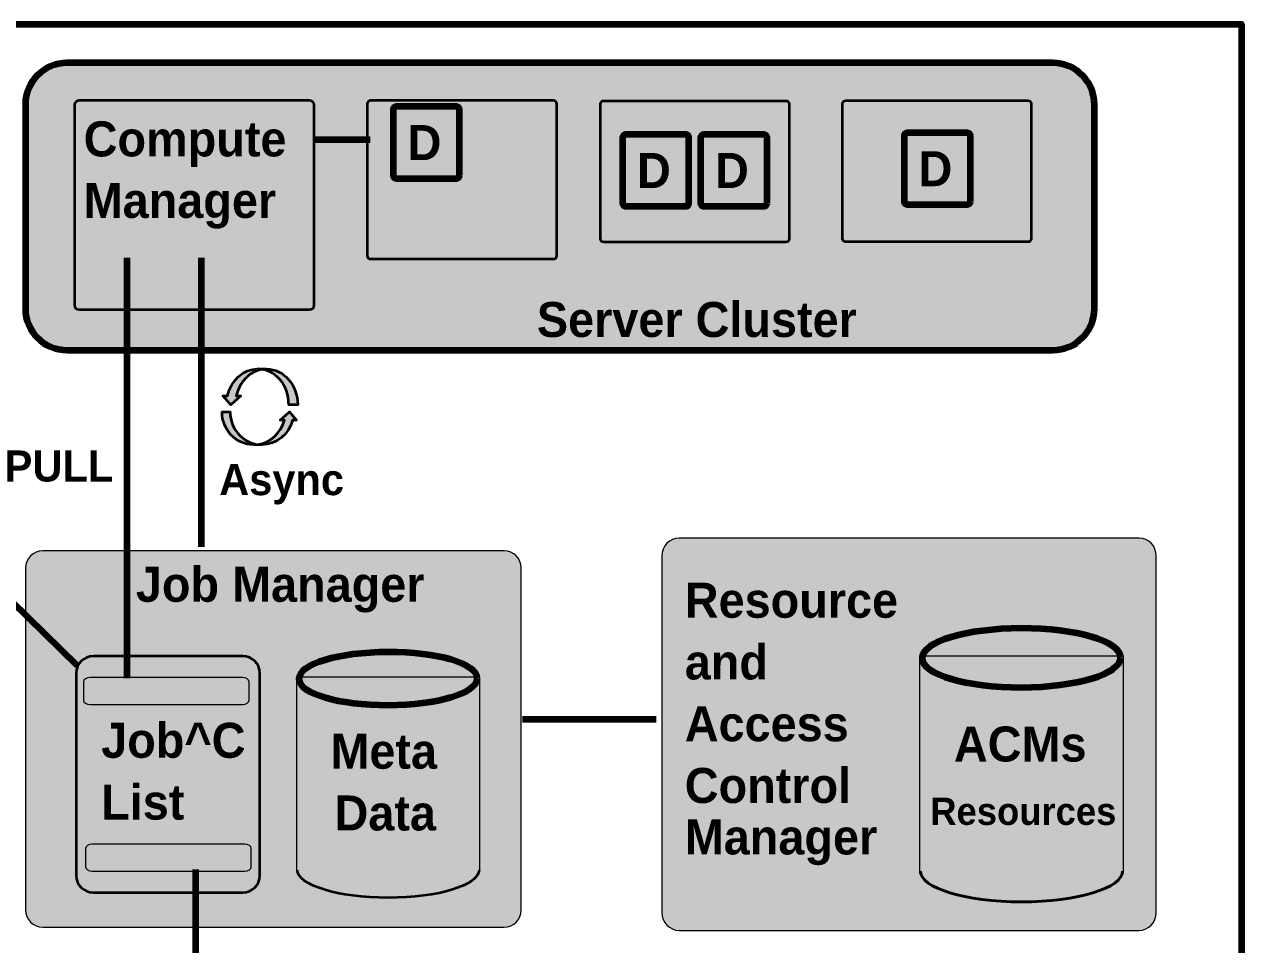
# Model space of a CAD drawing. Header units: inches. Extents: x -1.8 to 18.8, y -1.5 to 12.4.
# Drawn here: x 6.99 to 18.82, y 3.45 to 12.4 of the extents above; entities that cross this region are included whole.
import ezdxf

# ---------------------------------------------------------------- set-up
doc = ezdxf.new("R2010")
doc.units = ezdxf.units.IN
doc.header["$MEASUREMENT"] = 0
doc.layers.add('Layer 1\xa0Image', color=7, linetype='Continuous')

# ---------------------------------------------------------------- blocks, each defined once
blk = doc.blocks.new('block 7')
at = {"layer": 'Layer 1\xa0Image', "true_color": 0x943735}
h = blk.add_hatch(color=17, dxfattribs=at)
edge = h.paths.add_edge_path()
edge.add_spline(control_points=[(9.176, 5.829), (9.176, 5.805), (9.148, 5.786), (9.113, 5.786), (9.113, 5.786), (7.63, 5.786), (7.63, 5.786), (7.595, 5.786), (7.567, 5.805), (7.567, 5.829), (7.567, 5.829), (7.567, 6.007), (7.567, 6.007), (7.567, 6.031), (7.595, 6.05), (7.63, 6.05), (7.63, 6.05), (9.113, 6.05), (9.113, 6.05), (9.148, 6.05), (9.176, 6.031), (9.176, 6.007), (9.176, 6.007), (9.176, 5.829), (9.176, 5.829)], knot_values=[0, 0, 0, 0, 1, 1, 1, 2, 2, 2, 3, 3, 3, 4, 4, 4, 5, 5, 5, 6, 6, 6, 7, 7, 7, 8, 8, 8, 8], degree=3, periodic=1)
at = {"layer": 'Layer 1\xa0Image', "true_color": 0x01b050}
h = blk.add_hatch(color=114, dxfattribs=at)
edge = h.paths.add_edge_path()
edge.add_spline(control_points=[(9.197, 4.21), (9.197, 4.186), (9.169, 4.166), (9.133, 4.166), (9.133, 4.166), (7.651, 4.166), (7.651, 4.166), (7.616, 4.166), (7.588, 4.186), (7.588, 4.21), (7.588, 4.21), (7.588, 4.387), (7.588, 4.387), (7.588, 4.411), (7.616, 4.431), (7.651, 4.431), (7.651, 4.431), (9.133, 4.431), (9.133, 4.431), (9.169, 4.431), (9.197, 4.411), (9.197, 4.387), (9.197, 4.387), (9.197, 4.21), (9.197, 4.21)], knot_values=[0, 0, 0, 0, 1, 1, 1, 2, 2, 2, 3, 3, 3, 4, 4, 4, 5, 5, 5, 6, 6, 6, 7, 7, 7, 8, 8, 8, 8], degree=3, periodic=1)
at = {"layer": 'Layer 1\xa0Image', "lineweight": 0}
for points in [[(9.176, 5.829), (9.176, 5.805), (9.148, 5.786), (9.113, 5.786), (9.113, 5.786), (7.63, 5.786), (7.63, 5.786), (7.595, 5.786), (7.567, 5.805), (7.567, 5.829), (7.567, 5.829), (7.567, 6.007), (7.567, 6.007), (7.567, 6.031), (7.595, 6.05), (7.63, 6.05), (7.63, 6.05), (9.113, 6.05), (9.113, 6.05), (9.148, 6.05), (9.176, 6.031), (9.176, 6.007), (9.176, 6.007), (9.176, 5.829), (9.176, 5.829)], [(9.197, 4.21), (9.197, 4.186), (9.169, 4.166), (9.133, 4.166), (9.133, 4.166), (7.651, 4.166), (7.651, 4.166), (7.616, 4.166), (7.588, 4.186), (7.588, 4.21), (7.588, 4.21), (7.588, 4.387), (7.588, 4.387), (7.588, 4.411), (7.616, 4.431), (7.651, 4.431), (7.651, 4.431), (9.133, 4.431), (9.133, 4.431), (9.169, 4.431), (9.197, 4.411), (9.197, 4.387), (9.197, 4.387), (9.197, 4.21), (9.197, 4.21)]]:
    blk.add_open_spline(points, degree=3, knots=[0, 0, 0, 0, 1, 1, 1, 2, 2, 2, 3, 3, 3, 4, 4, 4, 5, 5, 5, 6, 6, 6, 7, 7, 7, 8, 8, 8, 8], dxfattribs=at)
at = {"layer": 'Layer 1\xa0Image', "color": 7, "true_color": 0xffffff, "char_height": 0.34, "attachment_point": 7}
for s, insert in [('\\fMyriad Pro|b1|i0|c0|p34;\\W1;Job^C', (7.739, 5.264)), ('\\fMyriad Pro|b1|i0|c0|p34;\\W1;List', (7.739, 4.664))]:
    blk.add_mtext(s, dxfattribs=dict(at, insert=insert))
blk = doc.blocks.new('block 6')
at = {"layer": 'Layer 1\xa0Image', "true_color": 0xdbe5f1}
h = blk.add_hatch(color=254, dxfattribs=at)
edge = h.paths.add_edge_path()
edge.add_spline(control_points=[(9.28, 4.126), (9.28, 4.034), (9.206, 3.959), (9.114, 3.959), (9.114, 3.959), (7.663, 3.959), (7.663, 3.959), (7.571, 3.959), (7.496, 4.034), (7.496, 4.126), (7.496, 4.126), (7.496, 6.091), (7.496, 6.091), (7.496, 6.183), (7.571, 6.257), (7.663, 6.257), (7.663, 6.257), (9.114, 6.257), (9.114, 6.257), (9.206, 6.257), (9.28, 6.183), (9.28, 6.091), (9.28, 6.091), (9.28, 4.126), (9.28, 4.126)], knot_values=[0, 0, 0, 0, 1, 1, 1, 2, 2, 2, 3, 3, 3, 4, 4, 4, 5, 5, 5, 6, 6, 6, 7, 7, 7, 8, 8, 8, 8], degree=3, periodic=1)
at = {"layer": 'Layer 1\xa0Image', "color": 254, "lineweight": 35, "true_color": 0xdcd8c2}
blk.add_open_spline([(9.28, 4.126), (9.28, 4.034), (9.206, 3.959), (9.114, 3.959), (9.114, 3.959), (7.663, 3.959), (7.663, 3.959), (7.571, 3.959), (7.496, 4.034), (7.496, 4.126), (7.496, 4.126), (7.496, 6.091), (7.496, 6.091), (7.496, 6.183), (7.571, 6.257), (7.663, 6.257), (7.663, 6.257), (9.114, 6.257), (9.114, 6.257), (9.206, 6.257), (9.28, 6.183), (9.28, 6.091), (9.28, 6.091), (9.28, 4.126), (9.28, 4.126)], degree=3, knots=[0, 0, 0, 0, 1, 1, 1, 2, 2, 2, 3, 3, 3, 4, 4, 4, 5, 5, 5, 6, 6, 6, 7, 7, 7, 8, 8, 8, 8], dxfattribs=at)
at = {"layer": 'Layer 1\xa0Image'}
blk.add_blockref('block 7', (0, 0), dxfattribs=at)
blk = doc.blocks.new('block 9')
at = {"layer": 'Layer 1\xa0Image', "true_color": 0xdbd6c0}
h = blk.add_hatch(color=254, dxfattribs=at)
h.dxf.hatch_style = 2
edge = h.paths.add_edge_path()
edge.add_spline(control_points=[(11.393, 6.041), (11.393, 5.899), (11.006, 5.782), (10.527, 5.781), (10.048, 5.78), (9.66, 5.894), (9.66, 6.036), (9.659, 6.178), (10.047, 6.295), (10.526, 6.296), (11.004, 6.298), (11.392, 6.184), (11.393, 6.041)], knot_values=[0, 0, 0, 0, 1, 1, 1, 2, 2, 2, 3, 3, 3, 4, 4, 4, 4], degree=3, periodic=1)
at = {"layer": 'Layer 1\xa0Image', "true_color": 0xc3bc96}
h = blk.add_hatch(color=253, dxfattribs=at)
h.dxf.hatch_style = 2
h.paths.add_polyline_path([(9.64, 4.157), (9.64, 6.056), (11.415, 6.056), (11.415, 4.157)])
h = blk.add_hatch(color=253, dxfattribs=at)
h.dxf.hatch_style = 2
edge = h.paths.add_edge_path()
edge.add_spline(control_points=[(11.41, 4.178), (11.41, 4.03), (11.015, 3.909), (10.528, 3.909), (10.041, 3.909), (9.646, 4.03), (9.646, 4.178)], knot_values=[0, 0, 0, 0, 0.013889, 0.013889, 0.013889, 0.027778, 0.027778, 0.027778, 0.027778], degree=3, periodic=0)
edge.add_line((9.646, 4.178), (11.41, 4.178))
at = {"layer": 'Layer 1\xa0Image', "lineweight": 0}
blk.add_lwpolyline([(9.64, 4.157), (9.64, 6.056), (11.415, 6.056), (11.415, 4.157)], dxfattribs=at)
at = {"layer": 'Layer 1\xa0Image', "color": 253, "lineweight": 140, "true_color": 0xc3bc96}
blk.add_open_spline([(11.393, 6.041), (11.393, 5.899), (11.006, 5.782), (10.527, 5.781), (10.048, 5.78), (9.66, 5.894), (9.66, 6.036), (9.659, 6.178), (10.047, 6.295), (10.526, 6.296), (11.004, 6.298), (11.392, 6.184), (11.393, 6.041)], degree=3, knots=[0, 0, 0, 0, 1, 1, 1, 2, 2, 2, 3, 3, 3, 4, 4, 4, 4], dxfattribs=at)
at = {"layer": 'Layer 1\xa0Image', "color": 253, "lineweight": 35, "true_color": 0xc3bc96}
blk.add_open_spline([(11.41, 4.178), (11.41, 4.03), (11.015, 3.909), (10.528, 3.909), (10.041, 3.909), (9.646, 4.03), (9.646, 4.178)], degree=3, knots=[0, 0, 0, 0, 1, 1, 1, 2, 2, 2, 2], dxfattribs=at)
blk = doc.blocks.new('block 8')
at = {"layer": 'Layer 1\xa0Image'}
blk.add_blockref('block 9', (0, 0), dxfattribs=at)
at = {"layer": 'Layer 1\xa0Image', "color": 7, "true_color": 0xffffff, "char_height": 0.34, "attachment_point": 7}
for s, insert in [('\\fMyriad Pro|b1|i0|c0|p34;\\W1;Meta', (9.966, 5.158)), ('\\fMyriad Pro|b1|i0|c0|p34;\\W1;Data', (10.006, 4.558))]:
    blk.add_mtext(s, dxfattribs=dict(at, insert=insert))
blk = doc.blocks.new('block 5')
at = {"layer": 'Layer 1\xa0Image', "true_color": 0x4f80bc}
h = blk.add_hatch(color=163, dxfattribs=at)
edge = h.paths.add_edge_path()
edge.add_spline(control_points=[(11.821, 3.79), (11.821, 3.698), (11.747, 3.624), (11.654, 3.624), (11.654, 3.624), (7.171, 3.624), (7.171, 3.624), (7.079, 3.624), (7.004, 3.698), (7.004, 3.79), (7.004, 3.79), (7.004, 7.112), (7.004, 7.112), (7.004, 7.204), (7.079, 7.279), (7.171, 7.279), (7.171, 7.279), (11.654, 7.279), (11.654, 7.279), (11.747, 7.279), (11.821, 7.204), (11.821, 7.112), (11.821, 7.112), (11.821, 3.79), (11.821, 3.79)], knot_values=[0, 0, 0, 0, 1, 1, 1, 2, 2, 2, 3, 3, 3, 4, 4, 4, 5, 5, 5, 6, 6, 6, 7, 7, 7, 8, 8, 8, 8], degree=3, periodic=1)
at = {"layer": 'Layer 1\xa0Image', "lineweight": 0}
blk.add_open_spline([(11.821, 3.79), (11.821, 3.698), (11.747, 3.624), (11.654, 3.624), (11.654, 3.624), (7.171, 3.624), (7.171, 3.624), (7.079, 3.624), (7.004, 3.698), (7.004, 3.79), (7.004, 3.79), (7.004, 7.112), (7.004, 7.112), (7.004, 7.204), (7.079, 7.279), (7.171, 7.279), (7.171, 7.279), (11.654, 7.279), (11.654, 7.279), (11.747, 7.279), (11.821, 7.204), (11.821, 7.112), (11.821, 7.112), (11.821, 3.79), (11.821, 3.79)], degree=3, knots=[0, 0, 0, 0, 1, 1, 1, 2, 2, 2, 3, 3, 3, 4, 4, 4, 5, 5, 5, 6, 6, 6, 7, 7, 7, 8, 8, 8, 8], dxfattribs=at)
at = {"layer": 'Layer 1\xa0Image'}
for name in ['block 8', 'block 6']:
    blk.add_blockref(name, (0, 0), dxfattribs=at)
at = {"layer": 'Layer 1\xa0Image', "color": 7, "true_color": 0xffffff, "insert": (8.076, 6.68), "char_height": 0.34, "attachment_point": 7}
blk.add_mtext('\\fMyriad Pro|b1|i0|c0|p34;\\W1;Job Manager', dxfattribs=at)
blk = doc.blocks.new('block 10')
at = {"layer": 'Layer 1\xa0Image', "true_color": 0x4f81bd}
h = blk.add_hatch(color=163, dxfattribs=at)
edge = h.paths.add_edge_path()
edge.add_spline(control_points=[(8.999, 8.7), (8.999, 8.7), (8.922, 8.787), (8.922, 8.787), (8.922, 8.787), (8.966, 8.787), (8.966, 8.787), (8.966, 8.787), (8.966, 8.787), (8.966, 8.787), (9.004, 8.958), (9.149, 9.069), (9.302, 9.043), (9.302, 9.043), (9.302, 9.043), (9.302, 9.043), (9.181, 9.023), (9.083, 8.922), (9.052, 8.787), (9.052, 8.787), (9.052, 8.787), (9.052, 8.787), (9.052, 8.787), (9.096, 8.787), (9.096, 8.787), (9.096, 8.787), (8.999, 8.7), (8.999, 8.7), (8.999, 8.7), (8.999, 8.7), (8.999, 8.7)], knot_values=[0, 0, 0, 0, 1, 1, 1, 2, 2, 2, 3, 3, 3, 4, 4, 4, 5, 5, 5, 6, 6, 6, 7, 7, 7, 8, 8, 8, 9, 9, 9, 10, 10, 10, 10], degree=3, periodic=1)
at = {"layer": 'Layer 1\xa0Image', "true_color": 0x406898}
h = blk.add_hatch(color=165, dxfattribs=at)
edge = h.paths.add_edge_path()
edge.add_spline(control_points=[(9.345, 9.047), (9.513, 9.047), (9.648, 8.892), (9.648, 8.7), (9.648, 8.7), (9.648, 8.7), (9.648, 8.7), (9.648, 8.7), (9.648, 8.7), (9.648, 8.7), (9.648, 8.7), (9.562, 8.7), (9.562, 8.7), (9.562, 8.7), (9.562, 8.7), (9.562, 8.7), (9.562, 8.892), (9.426, 9.047), (9.259, 9.047), (9.259, 9.047), (9.345, 9.047), (9.345, 9.047)], knot_values=[0, 0, 0, 0, 1, 1, 1, 2, 2, 2, 3, 3, 3, 4, 4, 4, 5, 5, 5, 6, 6, 6, 7, 7, 7, 7], degree=3, periodic=1)
h = blk.add_hatch(color=165, dxfattribs=at)
edge = h.paths.add_edge_path()
edge.add_spline(control_points=[(9.221, 8.311), (9.05, 8.311), (8.913, 8.454), (8.913, 8.631), (8.913, 8.631), (8.913, 8.631), (8.913, 8.631), (8.913, 8.631), (8.913, 8.631), (8.913, 8.631), (8.913, 8.631), (8.992, 8.631), (8.992, 8.631), (8.992, 8.631), (8.992, 8.631), (8.992, 8.631), (8.992, 8.454), (9.13, 8.311), (9.3, 8.311), (9.3, 8.311), (9.221, 8.311), (9.221, 8.311)], knot_values=[0, 0, 0, 0, 1, 1, 1, 2, 2, 2, 3, 3, 3, 4, 4, 4, 5, 5, 5, 6, 6, 6, 7, 7, 7, 7], degree=3, periodic=1)
at = {"layer": 'Layer 1\xa0Image', "true_color": 0x4f81bd}
h = blk.add_hatch(color=163, dxfattribs=at)
edge = h.paths.add_edge_path()
edge.add_spline(control_points=[(9.568, 8.631), (9.568, 8.631), (9.638, 8.551), (9.638, 8.551), (9.638, 8.551), (9.599, 8.551), (9.599, 8.551), (9.599, 8.551), (9.599, 8.551), (9.599, 8.551), (9.56, 8.395), (9.415, 8.293), (9.26, 8.314), (9.26, 8.314), (9.26, 8.314), (9.26, 8.314), (9.385, 8.331), (9.487, 8.425), (9.519, 8.551), (9.519, 8.551), (9.519, 8.551), (9.519, 8.551), (9.519, 8.551), (9.479, 8.551), (9.479, 8.551), (9.479, 8.551), (9.568, 8.631), (9.568, 8.631), (9.568, 8.631), (9.568, 8.631), (9.568, 8.631)], knot_values=[0, 0, 0, 0, 1, 1, 1, 2, 2, 2, 3, 3, 3, 4, 4, 4, 5, 5, 5, 6, 6, 6, 7, 7, 7, 8, 8, 8, 9, 9, 9, 10, 10, 10, 10], degree=3, periodic=1)
at = {"layer": 'Layer 1\xa0Image', "lineweight": 0}
for points, knots in [([(8.999, 8.7), (8.999, 8.7), (8.922, 8.787), (8.922, 8.787), (8.922, 8.787), (8.966, 8.787), (8.966, 8.787), (8.966, 8.787), (8.966, 8.787), (8.966, 8.787), (9.004, 8.958), (9.149, 9.069), (9.302, 9.043), (9.302, 9.043), (9.302, 9.043), (9.302, 9.043), (9.181, 9.023), (9.083, 8.922), (9.052, 8.787), (9.052, 8.787), (9.052, 8.787), (9.052, 8.787), (9.052, 8.787), (9.096, 8.787), (9.096, 8.787), (9.096, 8.787), (8.999, 8.7), (8.999, 8.7), (8.999, 8.7), (8.999, 8.7), (8.999, 8.7)], [0, 0, 0, 0, 1, 1, 1, 2, 2, 2, 3, 3, 3, 4, 4, 4, 5, 5, 5, 6, 6, 6, 7, 7, 7, 8, 8, 8, 9, 9, 9, 10, 10, 10, 10]), ([(9.345, 9.047), (9.513, 9.047), (9.648, 8.892), (9.648, 8.7), (9.648, 8.7), (9.648, 8.7), (9.648, 8.7), (9.648, 8.7), (9.648, 8.7), (9.648, 8.7), (9.648, 8.7), (9.562, 8.7), (9.562, 8.7), (9.562, 8.7), (9.562, 8.7), (9.562, 8.7), (9.562, 8.892), (9.426, 9.047), (9.259, 9.047), (9.259, 9.047), (9.345, 9.047), (9.345, 9.047)], [0, 0, 0, 0, 1, 1, 1, 2, 2, 2, 3, 3, 3, 4, 4, 4, 5, 5, 5, 6, 6, 6, 7, 7, 7, 7]), ([(9.221, 8.311), (9.05, 8.311), (8.913, 8.454), (8.913, 8.631), (8.913, 8.631), (8.913, 8.631), (8.913, 8.631), (8.913, 8.631), (8.913, 8.631), (8.913, 8.631), (8.913, 8.631), (8.992, 8.631), (8.992, 8.631), (8.992, 8.631), (8.992, 8.631), (8.992, 8.631), (8.992, 8.454), (9.13, 8.311), (9.3, 8.311), (9.3, 8.311), (9.221, 8.311), (9.221, 8.311)], [0, 0, 0, 0, 1, 1, 1, 2, 2, 2, 3, 3, 3, 4, 4, 4, 5, 5, 5, 6, 6, 6, 7, 7, 7, 7]), ([(9.568, 8.631), (9.568, 8.631), (9.638, 8.551), (9.638, 8.551), (9.638, 8.551), (9.599, 8.551), (9.599, 8.551), (9.599, 8.551), (9.599, 8.551), (9.599, 8.551), (9.56, 8.395), (9.415, 8.293), (9.26, 8.314), (9.26, 8.314), (9.26, 8.314), (9.26, 8.314), (9.385, 8.331), (9.487, 8.425), (9.519, 8.551), (9.519, 8.551), (9.519, 8.551), (9.519, 8.551), (9.519, 8.551), (9.479, 8.551), (9.479, 8.551), (9.479, 8.551), (9.568, 8.631), (9.568, 8.631), (9.568, 8.631), (9.568, 8.631), (9.568, 8.631)], [0, 0, 0, 0, 1, 1, 1, 2, 2, 2, 3, 3, 3, 4, 4, 4, 5, 5, 5, 6, 6, 6, 7, 7, 7, 8, 8, 8, 9, 9, 9, 10, 10, 10, 10])]:
    blk.add_open_spline(points, degree=3, knots=knots, dxfattribs=at)
at = {"layer": 'Layer 1\xa0Image', "color": 157, "lineweight": 35, "true_color": 0x385d8a}
for points in [[(9.302, 9.043), (9.181, 9.023), (9.083, 8.922), (9.052, 8.787), (9.052, 8.787), (9.052, 8.787), (9.052, 8.787), (9.052, 8.787), (9.096, 8.787), (9.096, 8.787), (9.096, 8.787), (8.999, 8.7), (8.999, 8.7), (8.999, 8.7), (8.922, 8.787), (8.922, 8.787), (8.922, 8.787), (8.966, 8.787), (8.966, 8.787), (8.966, 8.787), (8.966, 8.787), (8.966, 8.787), (9, 8.94), (9.121, 9.047), (9.259, 9.047), (9.259, 9.047), (9.259, 9.047), (9.259, 9.047), (9.259, 9.047), (9.345, 9.047), (9.345, 9.047), (9.345, 9.047), (9.345, 9.047), (9.345, 9.047), (9.513, 9.047), (9.648, 8.892), (9.648, 8.7), (9.648, 8.7), (9.648, 8.7), (9.648, 8.7), (9.648, 8.7), (9.648, 8.7), (9.648, 8.7), (9.648, 8.7), (9.562, 8.7), (9.562, 8.7), (9.562, 8.7), (9.562, 8.7), (9.562, 8.7), (9.562, 8.892), (9.426, 9.047), (9.259, 9.047)], [(9.26, 8.314), (9.385, 8.331), (9.487, 8.425), (9.519, 8.551), (9.519, 8.551), (9.519, 8.551), (9.519, 8.551), (9.519, 8.551), (9.479, 8.551), (9.479, 8.551), (9.479, 8.551), (9.568, 8.631), (9.568, 8.631), (9.568, 8.631), (9.638, 8.551), (9.638, 8.551), (9.638, 8.551), (9.599, 8.551), (9.599, 8.551), (9.599, 8.551), (9.599, 8.551), (9.599, 8.551), (9.563, 8.41), (9.441, 8.311), (9.3, 8.311), (9.3, 8.311), (9.3, 8.311), (9.3, 8.311), (9.3, 8.311), (9.221, 8.311), (9.221, 8.311), (9.221, 8.311), (9.221, 8.311), (9.221, 8.311), (9.05, 8.311), (8.913, 8.454), (8.913, 8.631), (8.913, 8.631), (8.913, 8.631), (8.913, 8.631), (8.913, 8.631), (8.913, 8.631), (8.913, 8.631), (8.913, 8.631), (8.992, 8.631), (8.992, 8.631), (8.992, 8.631), (8.992, 8.631), (8.992, 8.631), (8.992, 8.454), (9.13, 8.311), (9.3, 8.311)]]:
    blk.add_open_spline(points, degree=3, knots=[0, 0, 0, 0, 1, 1, 1, 2, 2, 2, 3, 3, 3, 4, 4, 4, 5, 5, 5, 6, 6, 6, 7, 7, 7, 8, 8, 8, 9, 9, 9, 10, 10, 10, 11, 11, 11, 12, 12, 12, 13, 13, 13, 14, 14, 14, 15, 15, 15, 16, 16, 16, 17, 17, 17, 17], dxfattribs=at)
blk = doc.blocks.new('block 12')
at = {"layer": 'Layer 1\xa0Image', "true_color": 0x4f80bc}
h = blk.add_hatch(color=163, dxfattribs=at)
h.dxf.hatch_style = 2
edge = h.paths.add_edge_path()
edge.add_spline(control_points=[(9.807, 9.666), (9.807, 9.642), (9.787, 9.624), (9.761, 9.624), (9.761, 9.624), (7.525, 9.624), (7.525, 9.624), (7.5, 9.624), (7.479, 9.642), (7.479, 9.666), (7.479, 9.666), (7.479, 11.614), (7.479, 11.614), (7.479, 11.637), (7.5, 11.656), (7.525, 11.656), (7.525, 11.656), (9.761, 11.656), (9.761, 11.656), (9.787, 11.656), (9.807, 11.637), (9.807, 11.614), (9.807, 11.614), (9.807, 9.666), (9.807, 9.666)], knot_values=[0, 0, 0, 0, 1, 1, 1, 2, 2, 2, 3, 3, 3, 4, 4, 4, 5, 5, 5, 6, 6, 6, 7, 7, 7, 8, 8, 8, 8], degree=3, periodic=1)
at = {"layer": 'Layer 1\xa0Image', "color": 157, "lineweight": 35, "true_color": 0x385d89}
blk.add_open_spline([(9.807, 9.666), (9.807, 9.642), (9.787, 9.624), (9.761, 9.624), (9.761, 9.624), (7.525, 9.624), (7.525, 9.624), (7.5, 9.624), (7.479, 9.642), (7.479, 9.666), (7.479, 9.666), (7.479, 11.614), (7.479, 11.614), (7.479, 11.637), (7.5, 11.656), (7.525, 11.656), (7.525, 11.656), (9.761, 11.656), (9.761, 11.656), (9.787, 11.656), (9.807, 11.637), (9.807, 11.614), (9.807, 11.614), (9.807, 9.666), (9.807, 9.666)], degree=3, knots=[0, 0, 0, 0, 1, 1, 1, 2, 2, 2, 3, 3, 3, 4, 4, 4, 5, 5, 5, 6, 6, 6, 7, 7, 7, 8, 8, 8, 8], dxfattribs=at)
at = {"layer": 'Layer 1\xa0Image', "color": 7, "true_color": 0xffffff, "char_height": 0.34, "attachment_point": 7}
for s, insert in [('\\fMyriad Pro|b1|i0|c0|p34;\\W1;Compute', (7.569, 11.01)), ('\\fMyriad Pro|b1|i0|c0|p34;\\W1;Manager', (7.569, 10.41))]:
    blk.add_mtext(s, dxfattribs=dict(at, insert=insert))
blk = doc.blocks.new('block 14')
at = {"layer": 'Layer 1\xa0Image', "color": 12, "lineweight": 106, "true_color": 0xbf0000}
blk.add_open_spline([(11.22, 10.93), (11.22, 10.913), (11.209, 10.899), (11.194, 10.899), (11.194, 10.899), (10.602, 10.899), (10.602, 10.899), (10.588, 10.899), (10.576, 10.913), (10.576, 10.93), (10.576, 10.93), (10.576, 11.565), (10.576, 11.565), (10.576, 11.582), (10.588, 11.596), (10.602, 11.596), (10.602, 11.596), (11.194, 11.596), (11.194, 11.596), (11.209, 11.596), (11.22, 11.582), (11.22, 11.565), (11.22, 11.565), (11.22, 10.93), (11.22, 10.93)], degree=3, knots=[0, 0, 0, 0, 1, 1, 1, 2, 2, 2, 3, 3, 3, 4, 4, 4, 5, 5, 5, 6, 6, 6, 7, 7, 7, 8, 8, 8, 8], dxfattribs=at)
at = {"layer": 'Layer 1\xa0Image', "color": 12, "true_color": 0xbf0000, "insert": (10.716, 11.077), "char_height": 0.34, "attachment_point": 7}
blk.add_mtext('\\fMyriad Pro|b1|i0|c0|p34;\\W1;D', dxfattribs=at)
blk = doc.blocks.new('block 13')
at = {"layer": 'Layer 1\xa0Image', "true_color": 0x4f80bc}
h = blk.add_hatch(color=163, dxfattribs=at)
h.dxf.hatch_style = 2
edge = h.paths.add_edge_path()
edge.add_spline(control_points=[(12.167, 10.148), (12.167, 10.13), (12.151, 10.116), (12.131, 10.116), (12.131, 10.116), (10.36, 10.116), (10.36, 10.116), (10.34, 10.116), (10.324, 10.13), (10.324, 10.148), (10.324, 10.148), (10.324, 11.624), (10.324, 11.624), (10.324, 11.642), (10.34, 11.656), (10.36, 11.656), (10.36, 11.656), (12.131, 11.656), (12.131, 11.656), (12.151, 11.656), (12.167, 11.642), (12.167, 11.624), (12.167, 11.624), (12.167, 10.148), (12.167, 10.148)], knot_values=[0, 0, 0, 0, 1, 1, 1, 2, 2, 2, 3, 3, 3, 4, 4, 4, 5, 5, 5, 6, 6, 6, 7, 7, 7, 8, 8, 8, 8], degree=3, periodic=1)
at = {"layer": 'Layer 1\xa0Image', "color": 157, "lineweight": 35, "true_color": 0x385d89}
blk.add_open_spline([(12.167, 10.148), (12.167, 10.13), (12.151, 10.116), (12.131, 10.116), (12.131, 10.116), (10.36, 10.116), (10.36, 10.116), (10.34, 10.116), (10.324, 10.13), (10.324, 10.148), (10.324, 10.148), (10.324, 11.624), (10.324, 11.624), (10.324, 11.642), (10.34, 11.656), (10.36, 11.656), (10.36, 11.656), (12.131, 11.656), (12.131, 11.656), (12.151, 11.656), (12.167, 11.642), (12.167, 11.624), (12.167, 11.624), (12.167, 10.148), (12.167, 10.148)], degree=3, knots=[0, 0, 0, 0, 1, 1, 1, 2, 2, 2, 3, 3, 3, 4, 4, 4, 5, 5, 5, 6, 6, 6, 7, 7, 7, 8, 8, 8, 8], dxfattribs=at)
at = {"layer": 'Layer 1\xa0Image'}
blk.add_blockref('block 14', (0, 0), dxfattribs=at)
blk = doc.blocks.new('block 16')
at = {"layer": 'Layer 1\xa0Image', "color": 7, "lineweight": 106, "true_color": 0xffffff}
blk.add_open_spline([(13.45, 10.659), (13.45, 10.642), (13.438, 10.628), (13.424, 10.628), (13.424, 10.628), (12.832, 10.628), (12.832, 10.628), (12.817, 10.628), (12.805, 10.642), (12.805, 10.659), (12.805, 10.659), (12.805, 11.294), (12.805, 11.294), (12.805, 11.311), (12.817, 11.325), (12.832, 11.325), (12.832, 11.325), (13.424, 11.325), (13.424, 11.325), (13.438, 11.325), (13.45, 11.311), (13.45, 11.294), (13.45, 11.294), (13.45, 10.659), (13.45, 10.659)], degree=3, knots=[0, 0, 0, 0, 1, 1, 1, 2, 2, 2, 3, 3, 3, 4, 4, 4, 5, 5, 5, 6, 6, 6, 7, 7, 7, 8, 8, 8, 8], dxfattribs=at)
at = {"layer": 'Layer 1\xa0Image', "color": 7, "true_color": 0xffffff, "insert": (12.945, 10.806), "char_height": 0.34, "attachment_point": 7}
blk.add_mtext('\\fMyriad Pro|b1|i0|c0|p34;\\W1;D', dxfattribs=at)
blk = doc.blocks.new('block 17')
at = {"layer": 'Layer 1\xa0Image', "color": 7, "lineweight": 106, "true_color": 0xffffff}
blk.add_open_spline([(14.208, 10.659), (14.208, 10.642), (14.196, 10.628), (14.182, 10.628), (14.182, 10.628), (13.59, 10.628), (13.59, 10.628), (13.575, 10.628), (13.563, 10.642), (13.563, 10.659), (13.563, 10.659), (13.563, 11.294), (13.563, 11.294), (13.563, 11.311), (13.575, 11.325), (13.59, 11.325), (13.59, 11.325), (14.182, 11.325), (14.182, 11.325), (14.196, 11.325), (14.208, 11.311), (14.208, 11.294), (14.208, 11.294), (14.208, 10.659), (14.208, 10.659)], degree=3, knots=[0, 0, 0, 0, 1, 1, 1, 2, 2, 2, 3, 3, 3, 4, 4, 4, 5, 5, 5, 6, 6, 6, 7, 7, 7, 8, 8, 8, 8], dxfattribs=at)
at = {"layer": 'Layer 1\xa0Image', "color": 7, "true_color": 0xffffff, "insert": (13.703, 10.806), "char_height": 0.34, "attachment_point": 7}
blk.add_mtext('\\fMyriad Pro|b1|i0|c0|p34;\\W1;D', dxfattribs=at)
blk = doc.blocks.new('block 15')
at = {"layer": 'Layer 1\xa0Image', "true_color": 0x4f80bc}
h = blk.add_hatch(color=163, dxfattribs=at)
h.dxf.hatch_style = 2
edge = h.paths.add_edge_path()
edge.add_spline(control_points=[(14.426, 10.31), (14.426, 10.294), (14.41, 10.282), (14.39, 10.282), (14.39, 10.282), (12.623, 10.282), (12.623, 10.282), (12.603, 10.282), (12.587, 10.294), (12.587, 10.31), (12.587, 10.31), (12.587, 11.622), (12.587, 11.622), (12.587, 11.637), (12.603, 11.65), (12.623, 11.65), (12.623, 11.65), (14.39, 11.65), (14.39, 11.65), (14.41, 11.65), (14.426, 11.637), (14.426, 11.622), (14.426, 11.622), (14.426, 10.31), (14.426, 10.31)], knot_values=[0, 0, 0, 0, 1, 1, 1, 2, 2, 2, 3, 3, 3, 4, 4, 4, 5, 5, 5, 6, 6, 6, 7, 7, 7, 8, 8, 8, 8], degree=3, periodic=1)
at = {"layer": 'Layer 1\xa0Image', "color": 157, "lineweight": 35, "true_color": 0x385d89}
blk.add_open_spline([(14.426, 10.31), (14.426, 10.294), (14.41, 10.282), (14.39, 10.282), (14.39, 10.282), (12.623, 10.282), (12.623, 10.282), (12.603, 10.282), (12.587, 10.294), (12.587, 10.31), (12.587, 10.31), (12.587, 11.622), (12.587, 11.622), (12.587, 11.637), (12.603, 11.65), (12.623, 11.65), (12.623, 11.65), (14.39, 11.65), (14.39, 11.65), (14.41, 11.65), (14.426, 11.637), (14.426, 11.622), (14.426, 11.622), (14.426, 10.31), (14.426, 10.31)], degree=3, knots=[0, 0, 0, 0, 1, 1, 1, 2, 2, 2, 3, 3, 3, 4, 4, 4, 5, 5, 5, 6, 6, 6, 7, 7, 7, 8, 8, 8, 8], dxfattribs=at)
at = {"layer": 'Layer 1\xa0Image'}
for name in ['block 16', 'block 17']:
    blk.add_blockref(name, (0, 0), dxfattribs=at)
blk = doc.blocks.new('block 19')
at = {"layer": 'Layer 1\xa0Image', "color": 7, "lineweight": 106, "true_color": 0xffffff}
blk.add_open_spline([(16.185, 10.676), (16.185, 10.659), (16.173, 10.645), (16.158, 10.645), (16.158, 10.645), (15.566, 10.645), (15.566, 10.645), (15.552, 10.645), (15.54, 10.659), (15.54, 10.676), (15.54, 10.676), (15.54, 11.311), (15.54, 11.311), (15.54, 11.328), (15.552, 11.342), (15.566, 11.342), (15.566, 11.342), (16.158, 11.342), (16.158, 11.342), (16.173, 11.342), (16.185, 11.328), (16.185, 11.311), (16.185, 11.311), (16.185, 10.676), (16.185, 10.676)], degree=3, knots=[0, 0, 0, 0, 1, 1, 1, 2, 2, 2, 3, 3, 3, 4, 4, 4, 5, 5, 5, 6, 6, 6, 7, 7, 7, 8, 8, 8, 8], dxfattribs=at)
at = {"layer": 'Layer 1\xa0Image', "color": 7, "true_color": 0xffffff, "insert": (15.68, 10.823), "char_height": 0.34, "attachment_point": 7}
blk.add_mtext('\\fMyriad Pro|b1|i0|c0|p34;\\W1;D', dxfattribs=at)
blk = doc.blocks.new('block 18')
at = {"layer": 'Layer 1\xa0Image', "true_color": 0x4f80bc}
h = blk.add_hatch(color=163, dxfattribs=at)
h.dxf.hatch_style = 2
edge = h.paths.add_edge_path()
edge.add_spline(control_points=[(16.778, 10.313), (16.778, 10.298), (16.761, 10.285), (16.742, 10.285), (16.742, 10.285), (14.975, 10.285), (14.975, 10.285), (14.955, 10.285), (14.939, 10.298), (14.939, 10.313), (14.939, 10.313), (14.939, 11.625), (14.939, 11.625), (14.939, 11.641), (14.955, 11.653), (14.975, 11.653), (14.975, 11.653), (16.742, 11.653), (16.742, 11.653), (16.761, 11.653), (16.778, 11.641), (16.778, 11.625), (16.778, 11.625), (16.778, 10.313), (16.778, 10.313)], knot_values=[0, 0, 0, 0, 1, 1, 1, 2, 2, 2, 3, 3, 3, 4, 4, 4, 5, 5, 5, 6, 6, 6, 7, 7, 7, 8, 8, 8, 8], degree=3, periodic=1)
at = {"layer": 'Layer 1\xa0Image', "color": 157, "lineweight": 35, "true_color": 0x385d89}
blk.add_open_spline([(16.778, 10.313), (16.778, 10.298), (16.761, 10.285), (16.742, 10.285), (16.742, 10.285), (14.975, 10.285), (14.975, 10.285), (14.955, 10.285), (14.939, 10.298), (14.939, 10.313), (14.939, 10.313), (14.939, 11.625), (14.939, 11.625), (14.939, 11.641), (14.955, 11.653), (14.975, 11.653), (14.975, 11.653), (16.742, 11.653), (16.742, 11.653), (16.761, 11.653), (16.778, 11.641), (16.778, 11.625), (16.778, 11.625), (16.778, 10.313), (16.778, 10.313)], degree=3, knots=[0, 0, 0, 0, 1, 1, 1, 2, 2, 2, 3, 3, 3, 4, 4, 4, 5, 5, 5, 6, 6, 6, 7, 7, 7, 8, 8, 8, 8], dxfattribs=at)
at = {"layer": 'Layer 1\xa0Image'}
blk.add_blockref('block 19', (0, 0), dxfattribs=at)
blk = doc.blocks.new('block 11')
at = {"layer": 'Layer 1\xa0Image', "true_color": 0xd8d8d8}
h = blk.add_hatch(color=254, dxfattribs=at)
h.dxf.hatch_style = 2
edge = h.paths.add_edge_path()
edge.add_spline(control_points=[(17.389, 9.633), (17.389, 9.411), (17.208, 9.23), (16.986, 9.23), (16.986, 9.23), (7.406, 9.23), (7.406, 9.23), (7.184, 9.23), (7.003, 9.411), (7.003, 9.633), (7.003, 9.633), (7.003, 11.618), (7.003, 11.618), (7.003, 11.84), (7.184, 12.021), (7.406, 12.021), (7.406, 12.021), (16.986, 12.021), (16.986, 12.021), (17.208, 12.021), (17.389, 11.84), (17.389, 11.618), (17.389, 11.618), (17.389, 9.633), (17.389, 9.633)], knot_values=[0, 0, 0, 0, 1, 1, 1, 2, 2, 2, 3, 3, 3, 4, 4, 4, 5, 5, 5, 6, 6, 6, 7, 7, 7, 8, 8, 8, 8], degree=3, periodic=1)
at = {"layer": 'Layer 1\xa0Image', "color": 12, "lineweight": 200, "true_color": 0xbf0202}
blk.add_lwpolyline([(9.806, 11.278), (10.352, 11.278)], dxfattribs=at)
at = {"layer": 'Layer 1\xa0Image', "color": 12, "lineweight": 140, "true_color": 0xc00202}
blk.add_open_spline([(17.389, 9.633), (17.389, 9.411), (17.208, 9.23), (16.986, 9.23), (16.986, 9.23), (7.406, 9.23), (7.406, 9.23), (7.184, 9.23), (7.003, 9.411), (7.003, 9.633), (7.003, 9.633), (7.003, 11.618), (7.003, 11.618), (7.003, 11.84), (7.184, 12.021), (7.406, 12.021), (7.406, 12.021), (16.986, 12.021), (16.986, 12.021), (17.208, 12.021), (17.389, 11.84), (17.389, 11.618), (17.389, 11.618), (17.389, 9.633), (17.389, 9.633)], degree=3, knots=[0, 0, 0, 0, 1, 1, 1, 2, 2, 2, 3, 3, 3, 4, 4, 4, 5, 5, 5, 6, 6, 6, 7, 7, 7, 8, 8, 8, 8], dxfattribs=at)
at = {"layer": 'Layer 1\xa0Image'}
for name in ['block 12', 'block 13', 'block 15', 'block 18']:
    blk.add_blockref(name, (0, 0), dxfattribs=at)
at = {"layer": 'Layer 1\xa0Image', "color": 7, "true_color": 0xffffff, "insert": (11.972, 9.353), "char_height": 0.34, "attachment_point": 7}
blk.add_mtext('\\fMyriad Pro|b1|i0|c0|p34;\\W1;Server Cluster', dxfattribs=at)
blk = doc.blocks.new('block 32')
at = {"layer": 'Layer 1\xa0Image', "true_color": 0xdbd6c0}
h = blk.add_hatch(color=254, dxfattribs=at)
h.dxf.hatch_style = 2
edge = h.paths.add_edge_path()
edge.add_spline(control_points=[(17.644, 6.243), (17.645, 6.085), (17.213, 5.955), (16.68, 5.953), (16.147, 5.952), (15.714, 6.079), (15.714, 6.237), (15.713, 6.396), (16.145, 6.526), (16.678, 6.527), (17.211, 6.529), (17.644, 6.402), (17.644, 6.243)], knot_values=[0, 0, 0, 0, 1, 1, 1, 2, 2, 2, 3, 3, 3, 4, 4, 4, 4], degree=3, periodic=1)
at = {"layer": 'Layer 1\xa0Image', "true_color": 0xc3bc96}
h = blk.add_hatch(color=253, dxfattribs=at)
h.dxf.hatch_style = 2
h.paths.add_polyline_path([(15.692, 4.144), (15.692, 6.26), (17.669, 6.26), (17.669, 4.144)])
h = blk.add_hatch(color=253, dxfattribs=at)
h.dxf.hatch_style = 2
edge = h.paths.add_edge_path()
edge.add_spline(control_points=[(17.663, 4.168), (17.663, 4.003), (17.223, 3.869), (16.68, 3.869), (16.138, 3.869), (15.698, 4.003), (15.698, 4.168)], knot_values=[0, 0, 0, 0, 0.013889, 0.013889, 0.013889, 0.027778, 0.027778, 0.027778, 0.027778], degree=3, periodic=0)
edge.add_line((15.698, 4.168), (17.663, 4.168))
at = {"layer": 'Layer 1\xa0Image', "lineweight": 0}
blk.add_lwpolyline([(15.692, 4.144), (15.692, 6.26), (17.669, 6.26), (17.669, 4.144)], dxfattribs=at)
at = {"layer": 'Layer 1\xa0Image', "color": 253, "lineweight": 158, "true_color": 0xc3bc96}
blk.add_open_spline([(17.644, 6.243), (17.645, 6.085), (17.213, 5.955), (16.68, 5.953), (16.147, 5.952), (15.714, 6.079), (15.714, 6.237), (15.713, 6.396), (16.145, 6.526), (16.678, 6.527), (17.211, 6.529), (17.644, 6.402), (17.644, 6.243)], degree=3, knots=[0, 0, 0, 0, 1, 1, 1, 2, 2, 2, 3, 3, 3, 4, 4, 4, 4], dxfattribs=at)
at = {"layer": 'Layer 1\xa0Image', "color": 253, "lineweight": 40, "true_color": 0xc3bc96}
blk.add_open_spline([(17.663, 4.168), (17.663, 4.003), (17.223, 3.869), (16.68, 3.869), (16.138, 3.869), (15.698, 4.003), (15.698, 4.168)], degree=3, knots=[0, 0, 0, 0, 1, 1, 1, 2, 2, 2, 2], dxfattribs=at)
blk = doc.blocks.new('block 31')
at = {"layer": 'Layer 1\xa0Image'}
blk.add_blockref('block 32', (0, 0), dxfattribs=at)
at = {"layer": 'Layer 1\xa0Image', "color": 7, "true_color": 0xffffff, "attachment_point": 7}
for s, insert, char_height in [('\\fMyriad Pro|b1|i0|c0|p34;\\W1;ACMs', (16.024, 5.228), 0.34), ('\\fMyriad Pro|b1|i0|c0|p34;\\W1;Resources', (15.794, 4.613), 0.26444)]:
    blk.add_mtext(s, dxfattribs=dict(at, insert=insert, char_height=char_height))
blk = doc.blocks.new('block 30')
at = {"layer": 'Layer 1\xa0Image', "true_color": 0x4f80bc}
h = blk.add_hatch(color=163, dxfattribs=at)
edge = h.paths.add_edge_path()
edge.add_spline(control_points=[(17.99, 3.766), (17.99, 3.67), (17.916, 3.592), (17.824, 3.592), (17.824, 3.592), (13.353, 3.592), (13.353, 3.592), (13.261, 3.592), (13.187, 3.67), (13.187, 3.766), (13.187, 3.766), (13.187, 7.23), (13.187, 7.23), (13.187, 7.326), (13.261, 7.404), (13.353, 7.404), (13.353, 7.404), (17.824, 7.404), (17.824, 7.404), (17.916, 7.404), (17.99, 7.326), (17.99, 7.23), (17.99, 7.23), (17.99, 3.766), (17.99, 3.766)], knot_values=[0, 0, 0, 0, 1, 1, 1, 2, 2, 2, 3, 3, 3, 4, 4, 4, 5, 5, 5, 6, 6, 6, 7, 7, 7, 8, 8, 8, 8], degree=3, periodic=1)
at = {"layer": 'Layer 1\xa0Image', "lineweight": 0}
blk.add_open_spline([(17.99, 3.766), (17.99, 3.67), (17.916, 3.592), (17.824, 3.592), (17.824, 3.592), (13.353, 3.592), (13.353, 3.592), (13.261, 3.592), (13.187, 3.67), (13.187, 3.766), (13.187, 3.766), (13.187, 7.23), (13.187, 7.23), (13.187, 7.326), (13.261, 7.404), (13.353, 7.404), (13.353, 7.404), (17.824, 7.404), (17.824, 7.404), (17.916, 7.404), (17.99, 7.326), (17.99, 7.23), (17.99, 7.23), (17.99, 3.766), (17.99, 3.766)], degree=3, knots=[0, 0, 0, 0, 1, 1, 1, 2, 2, 2, 3, 3, 3, 4, 4, 4, 5, 5, 5, 6, 6, 6, 7, 7, 7, 8, 8, 8, 8], dxfattribs=at)
at = {"layer": 'Layer 1\xa0Image'}
blk.add_blockref('block 31', (0, 0), dxfattribs=at)
at = {"layer": 'Layer 1\xa0Image', "color": 7, "true_color": 0xffffff, "char_height": 0.34, "attachment_point": 7}
for s, insert in [('\\fMyriad Pro|b1|i0|c0|p34;\\W1;Resource', (13.409, 6.625)), ('\\fMyriad Pro|b1|i0|c0|p34;\\W1;and', (13.409, 6.025)), ('\\fMyriad Pro|b1|i0|c0|p34;\\W1;Access', (13.409, 5.425)), ('\\fMyriad Pro|b1|i0|c0|p34;\\W1;Control', (13.409, 4.825)), ('\\fMyriad Pro|b1|i0|c0|p34;\\W1;Manager', (13.409, 4.225))]:
    blk.add_mtext(s, dxfattribs=dict(at, insert=insert))

msp = doc.modelspace()

# ---------------------------------------------------------------- linework, layer by layer
at = {"layer": 'Layer 1\xa0Image', "color": 157, "lineweight": 211, "true_color": 0x385d89}
msp.add_lwpolyline([(18.819, -1.458), (-1.821, -1.458), (-1.821, 12.396), (18.819, 12.396), (18.819, -1.458)], dxfattribs=at)
at = {"layer": 'Layer 1\xa0Image', "color": 12, "lineweight": 158, "true_color": 0xbf0202}
for points in [[(7.991, 6.042), (7.991, 10.126)], [(8.715, 7.319), (8.715, 10.126)], [(5.739, 7.892), (7.507, 6.167)]]:
    msp.add_lwpolyline(points, dxfattribs=at)
at = {"layer": 'Layer 1\xa0Image', "color": 163, "lineweight": 211, "true_color": 0x4f81bc}
msp.add_lwpolyline([(13.131, 5.64), (11.831, 5.64)], dxfattribs=at)
at = {"layer": 'Layer 1\xa0Image', "color": 114, "lineweight": 158, "true_color": 0x01b050}
msp.add_lwpolyline([(8.656, 4.183), (8.656, 1.235)], dxfattribs=at)

# ---------------------------------------------------------------- block references
at = {"layer": 'Layer 1\xa0Image'}
for name in ['block 11', 'block 10', 'block 30', 'block 5']:
    msp.add_blockref(name, (0, 0), dxfattribs=at)

# ---------------------------------------------------------------- texts
at = {"layer": 'Layer 1\xa0Image', "color": 45, "true_color": 0x948a55, "char_height": 0.30222, "attachment_point": 7}
for s, insert in [('\\fMyriad Pro|b1|i0|c0|p34;\\W1;PULL', (6.801, 7.949)), ('\\fMyriad Pro|b1|i0|c0|p34;\\W1;Async', (8.885, 7.73))]:
    msp.add_mtext(s, dxfattribs=dict(at, insert=insert))

doc.saveas('drawing.dxf')
